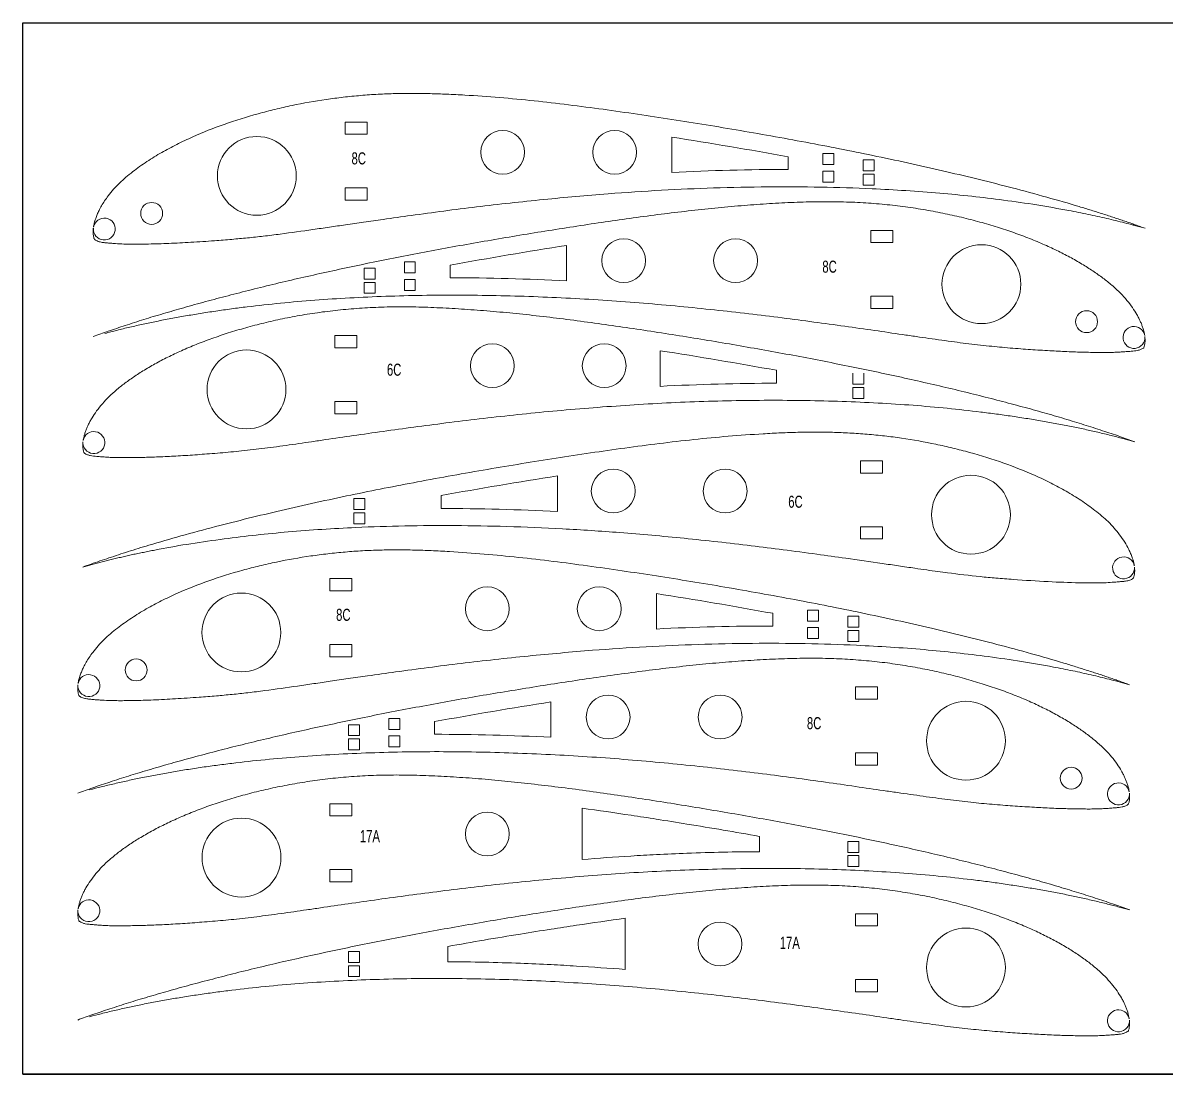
# Model space of a CAD drawing. Header units: inches. Extents: x -9.1 to 72, y -1.4 to 36.
# Drawn here: x 24 to 37.04, y 24 to 36 of the extents above; entities that cross this region are included whole.
import ezdxf

# ---------------------------------------------------------------- set-up
doc = ezdxf.new("R2010")
doc.units = ezdxf.units.IN
doc.header["$MEASUREMENT"] = 0
doc.styles.add('SLDTEXTSTYLE0', font='TXT', dxfattribs={"width": 0.7})

msp = doc.modelspace()

# ---------------------------------------------------------------- linework, layer by layer
at = {"color": 1, "linetype": 'Continuous', "lineweight": 15}
for p, q in [((27.929, 34.868), (27.679, 34.868)), ((27.679, 34.868), (27.679, 34.728)), ((27.929, 34.728), (27.929, 34.868)), ((27.679, 34.728), (27.929, 34.728)), ((31.404, 34.696), (31.404, 34.292)), ((32.732, 34.326), (32.732, 34.471)), ((33.254, 34.508), (33.129, 34.508)), ((33.129, 34.508), (33.129, 34.383)), ((33.254, 34.383), (33.254, 34.508)), ((33.129, 34.383), (33.254, 34.383)), ((33.254, 34.308), (33.129, 34.308)), ((33.129, 34.308), (33.129, 34.183)), ((33.254, 34.183), (33.254, 34.308)), ((33.588, 34.437), (33.713, 34.437)), ((33.588, 34.312), (33.588, 34.437)), ((33.713, 34.312), (33.588, 34.312)), ((33.713, 34.437), (33.713, 34.312)), ((33.129, 34.183), (33.254, 34.183)), ((33.588, 34.274), (33.713, 34.274)), ((33.588, 34.149), (33.588, 34.274)), ((33.713, 34.274), (33.713, 34.149)), ((27.929, 34.116), (27.679, 34.116)), ((27.679, 34.116), (27.679, 33.976)), ((27.929, 33.976), (27.929, 34.116)), ((33.713, 34.149), (33.588, 34.149)), ((27.679, 33.976), (27.929, 33.976)), ((36.669, 33.692), (36.804, 33.655)), ((33.677, 33.631), (33.927, 33.631)), ((33.677, 33.491), (33.677, 33.631)), ((33.927, 33.631), (33.927, 33.491)), ((30.202, 33.459), (30.202, 33.055)), ((33.927, 33.491), (33.677, 33.491)), ((28.353, 33.271), (28.478, 33.271)), ((28.353, 33.146), (28.353, 33.271)), ((28.478, 33.271), (28.478, 33.146)), ((28.018, 33.2), (27.893, 33.2)), ((27.893, 33.2), (27.893, 33.075)), ((28.018, 33.075), (28.018, 33.2)), ((28.478, 33.146), (28.353, 33.146)), ((28.875, 33.09), (28.875, 33.234)), ((27.893, 33.075), (28.018, 33.075)), ((28.018, 33.038), (27.893, 33.038)), ((27.893, 33.038), (27.893, 32.913)), ((28.018, 32.913), (28.018, 33.038)), ((28.353, 33.071), (28.478, 33.071)), ((28.353, 32.946), (28.353, 33.071)), ((28.478, 33.071), (28.478, 32.946)), ((27.893, 32.913), (28.018, 32.913)), ((28.478, 32.946), (28.353, 32.946)), ((33.677, 32.879), (33.927, 32.879)), ((33.677, 32.739), (33.677, 32.879)), ((33.927, 32.879), (33.927, 32.739)), ((33.927, 32.739), (33.677, 32.739)), ((27.56, 32.291), (27.56, 32.431)), ((27.56, 32.431), (27.81, 32.431)), ((27.81, 32.431), (27.81, 32.291)), ((27.81, 32.291), (27.56, 32.291)), ((31.27, 32.258), (31.27, 31.851)), ((32.598, 31.886), (32.598, 32.034)), ((33.47, 31.875), (33.47, 32)), ((33.595, 32), (33.595, 31.875)), ((33.595, 31.875), (33.47, 31.875)), ((33.47, 31.838), (33.595, 31.838)), ((33.47, 31.713), (33.47, 31.838)), ((33.595, 31.838), (33.595, 31.713)), ((33.595, 31.713), (33.47, 31.713)), ((27.56, 31.539), (27.56, 31.679)), ((27.56, 31.679), (27.81, 31.679)), ((27.81, 31.679), (27.81, 31.539)), ((27.81, 31.539), (27.56, 31.539)), ((36.686, 31.218), (36.551, 31.255)), ((33.809, 31.001), (33.559, 31.001)), ((33.559, 31.001), (33.559, 30.861)), ((33.809, 30.861), (33.809, 31.001)), ((30.099, 30.422), (30.099, 30.828)), ((33.559, 30.861), (33.809, 30.861)), ((27.9, 30.57), (27.775, 30.57)), ((27.775, 30.57), (27.775, 30.445)), ((27.9, 30.445), (27.9, 30.57)), ((28.771, 30.604), (28.771, 30.456)), ((27.775, 30.445), (27.9, 30.445)), ((27.9, 30.408), (27.775, 30.408)), ((27.775, 30.408), (27.775, 30.283)), ((27.9, 30.283), (27.9, 30.408)), ((27.775, 30.283), (27.9, 30.283)), ((33.809, 30.249), (33.559, 30.249)), ((33.559, 30.249), (33.559, 30.109)), ((33.809, 30.109), (33.809, 30.249)), ((33.559, 30.109), (33.809, 30.109)), ((24.683, 29.788), (24.818, 29.825))]:
    msp.add_line(p, q, dxfattribs=at)
at = {"color": 7, "linetype": 'Continuous', "lineweight": 15}
for p, q in [((27.753, 29.657), (27.503, 29.657)), ((27.503, 29.657), (27.503, 29.517)), ((27.753, 29.517), (27.753, 29.657)), ((27.503, 29.517), (27.753, 29.517)), ((31.228, 29.485), (31.228, 29.081)), ((32.556, 29.115), (32.556, 29.26)), ((33.077, 29.297), (32.952, 29.297)), ((32.952, 29.297), (32.952, 29.172)), ((33.077, 29.172), (33.077, 29.297)), ((33.412, 29.226), (33.537, 29.226)), ((33.412, 29.101), (33.412, 29.226)), ((33.537, 29.226), (33.537, 29.101)), ((32.952, 29.172), (33.077, 29.172)), ((33.077, 29.097), (32.952, 29.097)), ((32.952, 29.097), (32.952, 28.972)), ((33.077, 28.972), (33.077, 29.097)), ((33.537, 29.101), (33.412, 29.101)), ((32.952, 28.972), (33.077, 28.972)), ((33.412, 29.064), (33.537, 29.064)), ((33.412, 28.939), (33.412, 29.064)), ((33.537, 29.064), (33.537, 28.939)), ((27.753, 28.905), (27.503, 28.905)), ((27.503, 28.905), (27.503, 28.765)), ((27.753, 28.765), (27.753, 28.905)), ((33.537, 28.939), (33.412, 28.939)), ((27.503, 28.765), (27.753, 28.765)), ((36.493, 28.481), (36.628, 28.444)), ((33.501, 28.421), (33.751, 28.421)), ((33.501, 28.281), (33.501, 28.421)), ((33.751, 28.421), (33.751, 28.281)), ((30.026, 28.248), (30.026, 27.845)), ((33.751, 28.281), (33.501, 28.281)), ((28.177, 28.06), (28.302, 28.06)), ((28.177, 27.935), (28.177, 28.06)), ((28.302, 28.06), (28.302, 27.935)), ((27.842, 27.989), (27.717, 27.989)), ((27.717, 27.989), (27.717, 27.864)), ((27.842, 27.864), (27.842, 27.989)), ((28.302, 27.935), (28.177, 27.935)), ((28.698, 27.879), (28.698, 28.024)), ((27.717, 27.864), (27.842, 27.864)), ((27.842, 27.827), (27.717, 27.827)), ((27.717, 27.827), (27.717, 27.702)), ((27.842, 27.702), (27.842, 27.827)), ((28.177, 27.86), (28.302, 27.86)), ((28.177, 27.735), (28.177, 27.86)), ((28.302, 27.86), (28.302, 27.735)), ((27.717, 27.702), (27.842, 27.702)), ((28.302, 27.735), (28.177, 27.735)), ((33.501, 27.668), (33.751, 27.668)), ((33.501, 27.528), (33.501, 27.668)), ((33.751, 27.668), (33.751, 27.528)), ((33.751, 27.528), (33.501, 27.528)), ((27.503, 27.087), (27.753, 27.087)), ((27.503, 26.947), (27.503, 27.087)), ((27.753, 27.087), (27.753, 26.947)), ((30.381, 27.035), (30.381, 26.45)), ((27.753, 26.947), (27.503, 26.947)), ((32.404, 26.539), (32.404, 26.714)), ((33.412, 26.656), (33.537, 26.656)), ((33.412, 26.531), (33.412, 26.656)), ((33.537, 26.656), (33.537, 26.531)), ((33.537, 26.531), (33.412, 26.531)), ((33.412, 26.494), (33.537, 26.494)), ((33.412, 26.369), (33.412, 26.494)), ((33.537, 26.494), (33.537, 26.369)), ((33.537, 26.369), (33.412, 26.369)), ((27.503, 26.335), (27.753, 26.335)), ((27.503, 26.195), (27.503, 26.335)), ((27.753, 26.335), (27.753, 26.195)), ((27.753, 26.195), (27.503, 26.195)), ((33.501, 25.831), (33.501, 25.691)), ((33.751, 25.831), (33.501, 25.831)), ((33.751, 25.691), (33.751, 25.831)), ((36.629, 25.874), (36.494, 25.911)), ((30.873, 25.779), (30.873, 25.195)), ((33.501, 25.691), (33.751, 25.691)), ((28.85, 25.283), (28.85, 25.458)), ((27.842, 25.4), (27.717, 25.4)), ((27.717, 25.4), (27.717, 25.275)), ((27.842, 25.275), (27.842, 25.4)), ((27.717, 25.275), (27.842, 25.275)), ((27.842, 25.238), (27.717, 25.238)), ((27.717, 25.238), (27.717, 25.113)), ((27.842, 25.113), (27.842, 25.238)), ((27.717, 25.113), (27.842, 25.113)), ((33.501, 25.079), (33.501, 24.939)), ((33.751, 25.079), (33.501, 25.079)), ((33.751, 24.939), (33.751, 25.079)), ((33.501, 24.939), (33.751, 24.939))]:
    msp.add_line(p, q, dxfattribs=at)
msp.add_line((24, 24), (48, 24))
msp.add_lwpolyline([(24, 36), (48, 36), (48, 24), (24, 24)], close=True)
at = {"color": 1, "linetype": 'Continuous', "lineweight": 15}
for centre, radius in [((26.669, 34.253), 0.45), ((29.475, 34.523), 0.25), ((30.752, 34.523), 0.25), ((25.47, 33.825), 0.125), ((30.855, 33.286), 0.25), ((32.132, 33.286), 0.25), ((34.937, 33.017), 0.45), ((36.137, 32.589), 0.125), ((26.551, 31.816), 0.45), ((29.356, 32.086), 0.25), ((30.633, 32.086), 0.25), ((30.736, 30.656), 0.25), ((32.013, 30.656), 0.25), ((34.818, 30.386), 0.45)]:
    msp.add_circle(centre, radius, dxfattribs=at)
at = {"color": 7, "linetype": 'Continuous', "lineweight": 15}
for centre, radius in [((26.493, 29.042), 0.45), ((29.299, 29.312), 0.25), ((30.576, 29.312), 0.25), ((25.293, 28.614), 0.125), ((30.678, 28.076), 0.25), ((31.956, 28.076), 0.25), ((34.761, 27.806), 0.45), ((35.961, 27.378), 0.125), ((26.494, 26.472), 0.45), ((29.299, 26.742), 0.25), ((31.955, 25.486), 0.25), ((34.761, 25.217), 0.45)]:
    msp.add_circle(centre, radius, dxfattribs=at)
at = {"color": 1, "linetype": 'Continuous', "lineweight": 15}
for centre, start, end in [((24.929, 33.646), 176.0219, 169.264), ((36.678, 32.409), 10.736, 3.9781), ((24.81, 31.209), 176.0219, 169.264), ((36.559, 29.779), 10.736, 3.9781)]:
    msp.add_arc(centre, 0.125, start, end, dxfattribs=at)
at = {"color": 7, "linetype": 'Continuous', "lineweight": 15}
for centre, start, end in [((24.753, 28.435), 176.0219, 169.264), ((36.501, 27.199), 10.736, 3.9781), ((24.753, 25.865), 176.0219, 169.264), ((36.501, 24.609), 10.736, 3.9781)]:
    msp.add_arc(centre, 0.125, start, end, dxfattribs=at)
at = {"color": 1, "linetype": 'Continuous', "lineweight": 15}
for points, knots in [([(36.804, 33.655), (36.786, 33.661), (36.749, 33.675), (36.692, 33.695), (36.634, 33.716), (36.575, 33.736), (36.514, 33.757), (36.452, 33.777), (36.388, 33.798), (36.324, 33.819), (36.258, 33.84), (36.19, 33.861), (36.121, 33.882), (35.953, 33.933), (35.676, 34.013), (35.173, 34.149), (34.527, 34.307), (33.759, 34.476), (32.973, 34.632), (32.323, 34.748), (31.796, 34.836), (31.274, 34.919), (30.62, 35.016), (29.964, 35.098), (29.438, 35.149), (29.106, 35.173), (28.842, 35.186), (28.643, 35.193), (28.447, 35.196), (28.249, 35.194), (28.052, 35.186), (27.854, 35.172), (27.657, 35.152), (27.395, 35.118), (27.135, 35.072), (26.877, 35.014), (26.617, 34.946), (26.302, 34.848), (25.993, 34.726), (25.757, 34.615), (25.611, 34.537), (25.499, 34.471), (25.415, 34.417), (25.333, 34.361), (25.253, 34.301), (25.176, 34.239), (25.103, 34.172), (25.035, 34.102), (24.978, 34.032), (24.933, 33.969), (24.898, 33.913), (24.87, 33.861), (24.848, 33.811), (24.833, 33.772), (24.822, 33.74), (24.815, 33.715), (24.81, 33.692), (24.807, 33.676), (24.806, 33.669)], [0, 0, 0, 0, 0.004648, 0.009398, 0.014249, 0.019202, 0.024256, 0.029413, 0.034672, 0.040033, 0.045496, 0.051062, 0.05673, 0.062501, 0.092704, 0.125002, 0.185612, 0.250001, 0.311084, 0.375001, 0.406221, 0.437502, 0.500003, 0.562502, 0.593752, 0.625002, 0.641308, 0.656253, 0.672228, 0.687504, 0.703118, 0.718755, 0.734568, 0.750006, 0.781253, 0.796977, 0.812504, 0.844654, 0.874994, 0.891005, 0.906243, 0.914139, 0.921869, 0.929877, 0.937496, 0.94558, 0.953122, 0.961049, 0.968748, 0.974216, 0.979418, 0.984375, 0.988313, 0.992187, 0.994331, 0.996346, 0.998234, 1, 1, 1, 1]), ([(24.804, 33.655), (24.804, 33.651), (24.803, 33.643), (24.802, 33.631), (24.802, 33.619), (24.802, 33.603), (24.804, 33.584), (24.806, 33.564), (24.81, 33.549), (24.813, 33.537), (24.817, 33.529), (24.823, 33.523), (24.832, 33.517), (24.848, 33.509), (24.87, 33.502), (24.893, 33.496), (24.915, 33.493), (24.939, 33.49), (24.972, 33.487), (25.012, 33.484), (25.075, 33.479), (25.152, 33.475), (25.244, 33.474), (25.338, 33.474), (25.477, 33.476), (25.672, 33.482), (25.923, 33.495), (26.163, 33.511), (26.378, 33.528), (26.564, 33.545), (26.748, 33.565), (26.997, 33.596), (27.248, 33.632), (27.497, 33.668), (27.689, 33.696), (27.894, 33.726), (28.142, 33.761), (28.572, 33.822), (29.182, 33.902), (29.931, 33.985), (30.635, 34.048), (31.281, 34.091), (31.889, 34.118), (32.495, 34.13), (33.098, 34.128), (33.752, 34.107), (34.448, 34.062), (35.075, 33.995), (35.566, 33.924), (35.85, 33.874), (36.045, 33.837), (36.154, 33.814), (36.261, 33.792), (36.366, 33.768), (36.469, 33.743), (36.57, 33.718), (36.636, 33.701), (36.669, 33.692)], [0, 0, 0, 0, 0.000978, 0.001955, 0.002932, 0.003911, 0.00591, 0.007818, 0.008885, 0.009771, 0.010746, 0.01119, 0.011726, 0.013473, 0.015631, 0.017456, 0.019539, 0.021161, 0.023445, 0.0277, 0.031258, 0.03907, 0.046883, 0.054046, 0.062508, 0.081582, 0.102413, 0.125007, 0.141398, 0.156257, 0.171317, 0.187508, 0.218758, 0.234383, 0.250008, 0.267196, 0.285722, 0.312508, 0.375008, 0.438963, 0.500007, 0.55074, 0.600007, 0.651446, 0.701434, 0.750006, 0.814147, 0.875, 0.906847, 0.937499, 0.946864, 0.956081, 0.965153, 0.974079, 0.982862, 0.991502, 1, 1, 1, 1]), ([(24.802, 32.418), (24.859, 32.439), (24.949, 32.471), (25.071, 32.513), (25.171, 32.546), (25.274, 32.58), (25.381, 32.614), (25.491, 32.648), (25.642, 32.693), (25.841, 32.751), (26.087, 32.819), (26.344, 32.887), (26.611, 32.955), (26.888, 33.023), (27.173, 33.09), (27.466, 33.155), (27.767, 33.22), (28.073, 33.284), (28.385, 33.346), (28.702, 33.406), (29.023, 33.465), (29.346, 33.521), (29.671, 33.576), (29.997, 33.629), (30.321, 33.68), (30.644, 33.728), (30.964, 33.774), (31.279, 33.816), (31.589, 33.853), (31.893, 33.886), (32.191, 33.914), (32.481, 33.935), (32.762, 33.95), (33.035, 33.959), (33.299, 33.959), (33.553, 33.95), (33.8, 33.932), (34.039, 33.905), (34.271, 33.871), (34.494, 33.829), (34.71, 33.782), (34.918, 33.728), (35.117, 33.67), (35.306, 33.607), (35.486, 33.54), (35.655, 33.469), (35.814, 33.395), (35.962, 33.319), (36.098, 33.24), (36.223, 33.16), (36.336, 33.079), (36.436, 32.998), (36.524, 32.916), (36.598, 32.835), (36.66, 32.753), (36.704, 32.684), (36.732, 32.632), (36.75, 32.593), (36.766, 32.556), (36.779, 32.519), (36.79, 32.484), (36.796, 32.456), (36.799, 32.439), (36.8, 32.433)], [0, 0, 0, 0, 0.0073664, 0.0114692, 0.0155749, 0.0200654, 0.0245552, 0.0290473, 0.0339011, 0.0436091, 0.0539869, 0.0646724, 0.0756619, 0.0871974, 0.0989727, 0.1109842, 0.1234012, 0.1359852, 0.1487339, 0.1617415, 0.1748368, 0.1880154, 0.2012793, 0.2145364, 0.2277787, 0.2408839, 0.2538637, 0.2667109, 0.2792117, 0.2915017, 0.3035749, 0.3151822, 0.326527, 0.3375856, 0.3480601, 0.3582895, 0.3682814, 0.3778678, 0.3872594, 0.3964634, 0.4052877, 0.4139011, 0.4223024, 0.4302421, 0.4379405, 0.4453993, 0.4523535, 0.4590423, 0.4654621, 0.4713351, 0.4769179, 0.482188, 0.4868646, 0.4912844, 0.4954736, 0.4992141, 0.5010747, 0.5027053, 0.5043385, 0.505979, 0.5073754, 0.508739, 0.5094793, 0.5094793, 0.5094793, 0.5094793]), ([(36.802, 32.418), (36.804, 32.4), (36.805, 32.373), (36.802, 32.338), (36.798, 32.317), (36.794, 32.302), (36.789, 32.291), (36.78, 32.284), (36.767, 32.277), (36.747, 32.268), (36.718, 32.26), (36.682, 32.255), (36.639, 32.251), (36.589, 32.247), (36.533, 32.243), (36.473, 32.24), (36.407, 32.238), (36.337, 32.237), (36.261, 32.237), (36.181, 32.239), (36.096, 32.241), (36.007, 32.243), (35.913, 32.247), (35.815, 32.252), (35.713, 32.257), (35.607, 32.264), (35.497, 32.271), (35.383, 32.279), (35.266, 32.288), (35.145, 32.299), (35.021, 32.311), (34.892, 32.325), (34.761, 32.341), (34.624, 32.358), (34.484, 32.378), (34.338, 32.398), (34.189, 32.42), (33.982, 32.45), (33.71, 32.49), (33.374, 32.538), (33.022, 32.586), (32.657, 32.634), (32.279, 32.681), (31.889, 32.724), (31.489, 32.765), (31.082, 32.801), (30.667, 32.832), (30.248, 32.857), (29.825, 32.876), (29.401, 32.888), (28.978, 32.893), (28.558, 32.891), (28.142, 32.88), (27.733, 32.862), (27.333, 32.836), (26.943, 32.802), (26.626, 32.767), (26.38, 32.736), (26.2, 32.71), (26.026, 32.683), (25.855, 32.655), (25.689, 32.625), (25.528, 32.594), (25.372, 32.561), (25.221, 32.527), (25.076, 32.492), (24.982, 32.467), (24.937, 32.455)], [0.510071, 0.510071, 0.510071, 0.510071, 0.5122404, 0.5133722, 0.5141865, 0.5148229, 0.5152246, 0.5156306, 0.5162374, 0.516947, 0.5183458, 0.5197784, 0.5213344, 0.5235834, 0.5258295, 0.5280571, 0.5308753, 0.5337014, 0.5365442, 0.5399573, 0.5433696, 0.5467821, 0.5507223, 0.5546627, 0.5586058, 0.5630388, 0.56747, 0.5719029, 0.5767798, 0.5816502, 0.5865171, 0.5918521, 0.5971869, 0.6025272, 0.6084097, 0.6142962, 0.6201916, 0.6266185, 0.6394743, 0.6533033, 0.6675693, 0.6822662, 0.6977139, 0.7134728, 0.7295374, 0.7460808, 0.7627889, 0.779657, 0.7966958, 0.8137406, 0.8307872, 0.847669, 0.8643884, 0.8809391, 0.8969871, 0.912703, 0.9280836, 0.9353581, 0.9426311, 0.9499068, 0.9566837, 0.9634594, 0.9702384, 0.9764477, 0.9826559, 0.9888672, 0.9944335, 0.9944335, 0.9944335, 0.9944335]), ([(24.687, 31.232), (24.688, 31.238), (24.691, 31.256), (24.698, 31.284), (24.709, 31.319), (24.722, 31.355), (24.737, 31.393), (24.756, 31.431), (24.784, 31.484), (24.828, 31.553), (24.89, 31.634), (24.964, 31.716), (25.051, 31.798), (25.152, 31.879), (25.265, 31.96), (25.389, 32.04), (25.526, 32.119), (25.674, 32.195), (25.833, 32.269), (26.002, 32.34), (26.182, 32.407), (26.371, 32.47), (26.57, 32.528), (26.777, 32.582), (26.993, 32.629), (27.217, 32.671), (27.448, 32.705), (27.688, 32.731), (27.934, 32.75), (28.189, 32.759), (28.453, 32.759), (28.725, 32.75), (29.007, 32.734), (29.297, 32.713), (29.594, 32.686), (29.898, 32.653), (30.209, 32.615), (30.524, 32.573), (30.844, 32.528), (31.166, 32.48), (31.491, 32.429), (31.817, 32.376), (32.142, 32.321), (32.465, 32.264), (32.786, 32.206), (33.102, 32.145), (33.414, 32.083), (33.721, 32.02), (34.021, 31.955), (34.315, 31.889), (34.6, 31.823), (34.877, 31.755), (35.144, 31.687), (35.401, 31.619), (35.647, 31.551), (35.846, 31.493), (35.997, 31.447), (36.107, 31.413), (36.213, 31.38), (36.317, 31.346), (36.417, 31.313), (36.539, 31.271), (36.628, 31.239), (36.686, 31.218)], [0, 0, 0, 0, 0.0007404, 0.0021039, 0.0035004, 0.0051408, 0.006774, 0.0084046, 0.0102652, 0.0140057, 0.018195, 0.0226148, 0.0272914, 0.0325614, 0.0381443, 0.0440172, 0.050437, 0.0571258, 0.06408, 0.0715389, 0.0792372, 0.087177, 0.0955782, 0.1041916, 0.1130159, 0.1222199, 0.1316116, 0.1411979, 0.1511899, 0.1614192, 0.1718938, 0.1829524, 0.1942972, 0.2059045, 0.2179777, 0.2302677, 0.2427684, 0.2556156, 0.2685954, 0.2817006, 0.2949429, 0.3082, 0.3214639, 0.3346425, 0.3477378, 0.3607454, 0.3734941, 0.3860782, 0.3984952, 0.4105066, 0.4222819, 0.4338175, 0.444807, 0.4554924, 0.4658702, 0.4755783, 0.4804321, 0.4849241, 0.489414, 0.4939044, 0.4980101, 0.502113, 0.5094793, 0.5094793, 0.5094793, 0.5094793]), ([(36.551, 31.255), (36.506, 31.267), (36.412, 31.292), (36.266, 31.327), (36.116, 31.361), (35.96, 31.393), (35.799, 31.425), (35.633, 31.455), (35.462, 31.483), (35.287, 31.51), (35.108, 31.535), (34.862, 31.567), (34.545, 31.602), (34.155, 31.636), (33.755, 31.662), (33.346, 31.68), (32.93, 31.69), (32.51, 31.693), (32.087, 31.688), (31.663, 31.676), (31.24, 31.657), (30.821, 31.631), (30.406, 31.6), (29.998, 31.564), (29.599, 31.524), (29.209, 31.48), (28.831, 31.434), (28.466, 31.386), (28.114, 31.338), (27.777, 31.289), (27.506, 31.25), (27.299, 31.22), (27.149, 31.198), (27.004, 31.177), (26.863, 31.158), (26.727, 31.14), (26.595, 31.125), (26.467, 31.111), (26.343, 31.099), (26.222, 31.088), (26.104, 31.079), (25.991, 31.071), (25.881, 31.063), (25.775, 31.057), (25.672, 31.051), (25.574, 31.047), (25.481, 31.043), (25.391, 31.04), (25.307, 31.038), (25.226, 31.037), (25.151, 31.037), (25.081, 31.037), (25.015, 31.039), (24.955, 31.043), (24.899, 31.047), (24.849, 31.051), (24.806, 31.055), (24.77, 31.06), (24.741, 31.068), (24.72, 31.076), (24.708, 31.083), (24.699, 31.091), (24.694, 31.102), (24.69, 31.117), (24.686, 31.138), (24.683, 31.172), (24.684, 31.2), (24.685, 31.218)], [0.510071, 0.510071, 0.510071, 0.510071, 0.5156373, 0.5218485, 0.5280568, 0.5342661, 0.541045, 0.5478208, 0.5545977, 0.5618734, 0.5691464, 0.5764208, 0.5918014, 0.6075173, 0.6235654, 0.640116, 0.6568355, 0.6737172, 0.6907639, 0.7078087, 0.7248475, 0.7417155, 0.7584236, 0.774967, 0.7910316, 0.8067905, 0.8222382, 0.8369352, 0.8512011, 0.8650301, 0.8778859, 0.8843128, 0.8902083, 0.8960947, 0.9019772, 0.9073176, 0.9126524, 0.9179873, 0.9228543, 0.9277246, 0.9326016, 0.9370345, 0.9414657, 0.9458987, 0.9498417, 0.9537822, 0.9577224, 0.9611349, 0.9645471, 0.9679602, 0.9708031, 0.9736291, 0.9764474, 0.978675, 0.980921, 0.9831701, 0.984726, 0.9861587, 0.9875574, 0.988267, 0.9888738, 0.9892799, 0.9896815, 0.9903179, 0.9911323, 0.992264, 0.9944335, 0.9944335, 0.9944335, 0.9944335]), ([(36.682, 29.803), (36.681, 29.806), (36.68, 29.814), (36.678, 29.825), (36.675, 29.836), (36.672, 29.848), (36.669, 29.86), (36.666, 29.873), (36.661, 29.885), (36.653, 29.91), (36.64, 29.945), (36.613, 30.004), (36.573, 30.076), (36.516, 30.157), (36.453, 30.235), (36.385, 30.306), (36.311, 30.373), (36.235, 30.435), (36.154, 30.494), (36.073, 30.55), (35.989, 30.604), (35.876, 30.67), (35.73, 30.749), (35.495, 30.86), (35.186, 30.982), (34.87, 31.08), (34.611, 31.147), (34.353, 31.205), (34.093, 31.252), (33.831, 31.286), (33.634, 31.305), (33.435, 31.319), (33.239, 31.327), (33.041, 31.33), (32.845, 31.327), (32.646, 31.32), (32.382, 31.306), (32.049, 31.283), (31.523, 31.232), (30.868, 31.149), (30.214, 31.053), (29.692, 30.969), (29.165, 30.881), (28.515, 30.765), (27.729, 30.61), (26.961, 30.441), (26.315, 30.282), (25.812, 30.147), (25.518, 30.062), (25.318, 30.001), (25.202, 29.965), (25.091, 29.929), (24.984, 29.893), (24.88, 29.858), (24.78, 29.823), (24.715, 29.8), (24.683, 29.788)], [0, 0, 0, 0, 0.000868, 0.001766, 0.002694, 0.003654, 0.004645, 0.005669, 0.006725, 0.007814, 0.011686, 0.015626, 0.023148, 0.03125, 0.038946, 0.046875, 0.054416, 0.062502, 0.070119, 0.078128, 0.085857, 0.093754, 0.108991, 0.125004, 0.155342, 0.187494, 0.20302, 0.218745, 0.249992, 0.265429, 0.281243, 0.296878, 0.312494, 0.327769, 0.343745, 0.358689, 0.374996, 0.406247, 0.437497, 0.499996, 0.562496, 0.593777, 0.624998, 0.688914, 0.749999, 0.814386, 0.874998, 0.907294, 0.937499, 0.947329, 0.956857, 0.966085, 0.975012, 0.98364, 0.991969, 1, 1, 1, 1]), ([(24.818, 29.825), (24.838, 29.83), (24.876, 29.841), (24.934, 29.856), (24.993, 29.87), (25.053, 29.885), (25.113, 29.899), (25.174, 29.913), (25.236, 29.927), (25.298, 29.94), (25.361, 29.953), (25.424, 29.966), (25.489, 29.979), (25.653, 30.011), (25.922, 30.057), (26.413, 30.128), (27.04, 30.196), (27.727, 30.24), (28.362, 30.26), (28.936, 30.264), (29.537, 30.253), (30.163, 30.227), (30.838, 30.182), (31.556, 30.118), (32.177, 30.049), (32.681, 29.986), (33.041, 29.938), (33.418, 29.885), (33.729, 29.84), (33.991, 29.802), (34.161, 29.777), (34.31, 29.755), (34.435, 29.738), (34.638, 29.711), (34.859, 29.684), (35.109, 29.661), (35.368, 29.641), (35.684, 29.621), (35.969, 29.61), (36.15, 29.607), (36.244, 29.607), (36.336, 29.608), (36.413, 29.613), (36.475, 29.617), (36.516, 29.621), (36.548, 29.624), (36.572, 29.626), (36.594, 29.63), (36.618, 29.635), (36.64, 29.642), (36.656, 29.65), (36.665, 29.657), (36.671, 29.662), (36.675, 29.671), (36.678, 29.682), (36.681, 29.697), (36.684, 29.717), (36.686, 29.741), (36.686, 29.764), (36.684, 29.78), (36.684, 29.788)], [0, 0, 0, 0, 0.00494, 0.009928, 0.014964, 0.020049, 0.025183, 0.030365, 0.035597, 0.040878, 0.046209, 0.05159, 0.05702, 0.062501, 0.093152, 0.125, 0.185852, 0.249994, 0.296299, 0.343908, 0.392851, 0.445619, 0.499994, 0.561036, 0.624993, 0.655266, 0.687493, 0.715293, 0.749994, 0.765619, 0.781244, 0.792731, 0.803148, 0.812495, 0.843744, 0.858601, 0.874994, 0.908222, 0.937493, 0.945952, 0.953118, 0.96093, 0.968743, 0.972299, 0.976555, 0.978838, 0.980462, 0.982543, 0.984369, 0.986526, 0.988275, 0.988809, 0.989255, 0.990229, 0.991113, 0.992183, 0.994088, 0.99609, 0.998045, 1, 1, 1, 1])]:
    msp.add_open_spline(points, degree=3, knots=knots, dxfattribs=at)
for points in [[(32.732, 34.471), (32.29, 34.552), (31.847, 34.626), (31.404, 34.696)], [(31.404, 34.292), (31.846, 34.315), (32.289, 34.327), (32.732, 34.326)], [(28.875, 33.234), (29.316, 33.315), (29.759, 33.39), (30.202, 33.459)], [(30.202, 33.055), (29.76, 33.078), (29.317, 33.09), (28.875, 33.09)], [(32.598, 32.034), (32.156, 32.114), (31.713, 32.189), (31.27, 32.258)], [(31.27, 31.851), (31.712, 31.874), (32.155, 31.886), (32.598, 31.886)], [(28.771, 30.604), (29.213, 30.685), (29.656, 30.759), (30.099, 30.828)], [(30.099, 30.422), (29.657, 30.444), (29.214, 30.456), (28.771, 30.456)]]:
    msp.add_open_spline(points, degree=3, dxfattribs=at)
at = {"color": 7, "linetype": 'Continuous', "lineweight": 15}
for points, knots in [([(36.628, 28.444), (36.61, 28.451), (36.573, 28.464), (36.516, 28.484), (36.458, 28.505), (36.398, 28.525), (36.338, 28.546), (36.276, 28.567), (36.212, 28.587), (36.148, 28.608), (36.081, 28.629), (36.014, 28.65), (35.945, 28.671), (35.777, 28.723), (35.5, 28.803), (34.997, 28.938), (34.351, 29.097), (33.582, 29.265), (32.797, 29.421), (32.147, 29.537), (31.62, 29.625), (31.098, 29.708), (30.444, 29.805), (29.788, 29.887), (29.262, 29.938), (28.93, 29.962), (28.666, 29.976), (28.466, 29.983), (28.271, 29.985), (28.073, 29.983), (27.876, 29.975), (27.678, 29.961), (27.481, 29.941), (27.218, 29.907), (26.959, 29.861), (26.701, 29.803), (26.441, 29.736), (26.126, 29.638), (25.817, 29.516), (25.581, 29.404), (25.435, 29.326), (25.323, 29.26), (25.239, 29.206), (25.157, 29.15), (25.077, 29.091), (25, 29.029), (24.927, 28.962), (24.859, 28.891), (24.802, 28.822), (24.757, 28.758), (24.722, 28.702), (24.694, 28.65), (24.672, 28.601), (24.657, 28.561), (24.646, 28.529), (24.639, 28.504), (24.634, 28.481), (24.631, 28.466), (24.63, 28.458)], [0, 0, 0, 0, 0.004648, 0.009398, 0.014249, 0.019202, 0.024256, 0.029413, 0.034672, 0.040033, 0.045496, 0.051062, 0.05673, 0.062501, 0.092704, 0.125002, 0.185612, 0.250001, 0.311084, 0.375001, 0.406221, 0.437502, 0.500003, 0.562502, 0.593752, 0.625002, 0.641308, 0.656253, 0.672228, 0.687504, 0.703118, 0.718755, 0.734568, 0.750006, 0.781253, 0.796977, 0.812504, 0.844654, 0.874994, 0.891005, 0.906243, 0.914139, 0.921869, 0.929877, 0.937496, 0.94558, 0.953122, 0.961049, 0.968748, 0.974216, 0.979418, 0.984375, 0.988313, 0.992187, 0.994331, 0.996346, 0.998234, 1, 1, 1, 1]), ([(24.628, 28.444), (24.628, 28.44), (24.627, 28.432), (24.626, 28.42), (24.626, 28.408), (24.626, 28.393), (24.628, 28.373), (24.63, 28.353), (24.633, 28.338), (24.637, 28.327), (24.641, 28.318), (24.647, 28.313), (24.656, 28.306), (24.672, 28.298), (24.694, 28.291), (24.717, 28.286), (24.739, 28.282), (24.763, 28.28), (24.796, 28.277), (24.836, 28.273), (24.899, 28.269), (24.976, 28.264), (25.068, 28.263), (25.162, 28.263), (25.301, 28.265), (25.496, 28.271), (25.747, 28.284), (25.986, 28.3), (26.202, 28.317), (26.388, 28.334), (26.572, 28.354), (26.821, 28.385), (27.072, 28.421), (27.321, 28.457), (27.513, 28.486), (27.718, 28.515), (27.966, 28.551), (28.395, 28.611), (29.006, 28.691), (29.755, 28.774), (30.459, 28.837), (31.105, 28.88), (31.713, 28.907), (32.319, 28.92), (32.922, 28.917), (33.575, 28.896), (34.272, 28.852), (34.899, 28.784), (35.39, 28.713), (35.674, 28.664), (35.869, 28.626), (35.978, 28.604), (36.084, 28.581), (36.189, 28.557), (36.293, 28.533), (36.394, 28.507), (36.46, 28.49), (36.493, 28.481)], [0, 0, 0, 0, 0.000978, 0.001955, 0.002932, 0.003911, 0.00591, 0.007818, 0.008885, 0.009771, 0.010746, 0.01119, 0.011726, 0.013473, 0.015631, 0.017456, 0.019539, 0.021161, 0.023445, 0.0277, 0.031258, 0.03907, 0.046883, 0.054046, 0.062508, 0.081582, 0.102413, 0.125007, 0.141398, 0.156257, 0.171317, 0.187508, 0.218758, 0.234383, 0.250008, 0.267196, 0.285722, 0.312508, 0.375008, 0.438963, 0.500007, 0.55074, 0.600007, 0.651446, 0.701434, 0.750006, 0.814147, 0.875, 0.906847, 0.937499, 0.946864, 0.956081, 0.965153, 0.974079, 0.982862, 0.991502, 1, 1, 1, 1]), ([(24.626, 27.207), (24.683, 27.228), (24.773, 27.26), (24.895, 27.302), (24.995, 27.336), (25.098, 27.369), (25.205, 27.403), (25.315, 27.437), (25.466, 27.482), (25.665, 27.54), (25.911, 27.608), (26.168, 27.677), (26.435, 27.745), (26.712, 27.812), (26.997, 27.879), (27.29, 27.945), (27.59, 28.009), (27.897, 28.073), (28.209, 28.135), (28.526, 28.195), (28.847, 28.254), (29.17, 28.311), (29.495, 28.365), (29.82, 28.418), (30.145, 28.469), (30.468, 28.518), (30.788, 28.563), (31.103, 28.605), (31.413, 28.643), (31.717, 28.676), (32.015, 28.703), (32.305, 28.724), (32.586, 28.739), (32.859, 28.748), (33.123, 28.748), (33.377, 28.739), (33.624, 28.721), (33.863, 28.695), (34.095, 28.66), (34.318, 28.619), (34.534, 28.571), (34.742, 28.518), (34.941, 28.459), (35.13, 28.396), (35.31, 28.329), (35.479, 28.259), (35.638, 28.185), (35.786, 28.108), (35.922, 28.029), (36.047, 27.949), (36.16, 27.868), (36.26, 27.787), (36.348, 27.706), (36.422, 27.624), (36.484, 27.542), (36.528, 27.474), (36.556, 27.421), (36.574, 27.382), (36.59, 27.345), (36.603, 27.308), (36.614, 27.273), (36.62, 27.245), (36.623, 27.228), (36.624, 27.222)], [0, 0, 0, 0, 0.0073664, 0.0114692, 0.0155749, 0.0200654, 0.0245552, 0.0290473, 0.0339011, 0.0436091, 0.0539869, 0.0646724, 0.0756619, 0.0871974, 0.0989727, 0.1109842, 0.1234012, 0.1359852, 0.1487339, 0.1617415, 0.1748368, 0.1880154, 0.2012793, 0.2145364, 0.2277787, 0.2408839, 0.2538637, 0.2667109, 0.2792117, 0.2915017, 0.3035749, 0.3151822, 0.326527, 0.3375856, 0.3480601, 0.3582895, 0.3682814, 0.3778678, 0.3872594, 0.3964634, 0.4052877, 0.4139011, 0.4223024, 0.4302421, 0.4379405, 0.4453993, 0.4523535, 0.4590423, 0.4654621, 0.4713351, 0.4769179, 0.482188, 0.4868646, 0.4912844, 0.4954736, 0.4992141, 0.5010747, 0.5027053, 0.5043385, 0.505979, 0.5073754, 0.508739, 0.5094793, 0.5094793, 0.5094793, 0.5094793]), ([(36.626, 27.207), (36.628, 27.189), (36.629, 27.162), (36.626, 27.128), (36.622, 27.107), (36.618, 27.092), (36.613, 27.081), (36.604, 27.073), (36.591, 27.066), (36.57, 27.057), (36.542, 27.05), (36.506, 27.044), (36.463, 27.04), (36.412, 27.036), (36.357, 27.032), (36.296, 27.029), (36.231, 27.027), (36.161, 27.026), (36.085, 27.027), (36.005, 27.028), (35.92, 27.03), (35.831, 27.032), (35.737, 27.036), (35.639, 27.041), (35.537, 27.046), (35.431, 27.053), (35.321, 27.06), (35.207, 27.068), (35.09, 27.078), (34.969, 27.088), (34.845, 27.1), (34.716, 27.114), (34.584, 27.13), (34.448, 27.148), (34.308, 27.167), (34.162, 27.188), (34.013, 27.209), (33.806, 27.239), (33.534, 27.279), (33.198, 27.327), (32.846, 27.376), (32.481, 27.424), (32.102, 27.47), (31.713, 27.514), (31.313, 27.554), (30.905, 27.59), (30.491, 27.621), (30.071, 27.646), (29.649, 27.665), (29.225, 27.677), (28.802, 27.682), (28.382, 27.68), (27.965, 27.669), (27.557, 27.651), (27.156, 27.625), (26.767, 27.591), (26.45, 27.556), (26.204, 27.525), (26.024, 27.5), (25.849, 27.473), (25.679, 27.444), (25.513, 27.414), (25.352, 27.383), (25.196, 27.35), (25.045, 27.316), (24.9, 27.281), (24.805, 27.257), (24.761, 27.245)], [0.510071, 0.510071, 0.510071, 0.510071, 0.5122404, 0.5133722, 0.5141865, 0.5148229, 0.5152246, 0.5156306, 0.5162374, 0.516947, 0.5183458, 0.5197784, 0.5213344, 0.5235834, 0.5258295, 0.5280571, 0.5308753, 0.5337014, 0.5365442, 0.5399573, 0.5433696, 0.5467821, 0.5507223, 0.5546627, 0.5586058, 0.5630388, 0.56747, 0.5719029, 0.5767798, 0.5816502, 0.5865171, 0.5918521, 0.5971869, 0.6025272, 0.6084097, 0.6142962, 0.6201916, 0.6266185, 0.6394743, 0.6533033, 0.6675693, 0.6822662, 0.6977139, 0.7134728, 0.7295374, 0.7460808, 0.7627889, 0.779657, 0.7966958, 0.8137406, 0.8307872, 0.847669, 0.8643884, 0.8809391, 0.8969871, 0.912703, 0.9280836, 0.9353581, 0.9426311, 0.9499068, 0.9566837, 0.9634594, 0.9702384, 0.9764477, 0.9826559, 0.9888672, 0.9944335, 0.9944335, 0.9944335, 0.9944335]), ([(24.63, 25.888), (24.631, 25.895), (24.634, 25.912), (24.641, 25.94), (24.651, 25.975), (24.664, 26.011), (24.68, 26.049), (24.698, 26.087), (24.727, 26.14), (24.771, 26.209), (24.833, 26.291), (24.907, 26.372), (24.994, 26.454), (25.094, 26.535), (25.207, 26.616), (25.332, 26.696), (25.469, 26.775), (25.617, 26.851), (25.775, 26.925), (25.945, 26.996), (26.124, 27.063), (26.314, 27.126), (26.512, 27.184), (26.72, 27.238), (26.936, 27.285), (27.16, 27.327), (27.391, 27.361), (27.63, 27.387), (27.877, 27.406), (28.132, 27.415), (28.395, 27.415), (28.668, 27.406), (28.95, 27.391), (29.24, 27.37), (29.537, 27.342), (29.841, 27.309), (30.151, 27.272), (30.467, 27.23), (30.786, 27.184), (31.109, 27.136), (31.434, 27.085), (31.76, 27.032), (32.084, 26.977), (32.408, 26.92), (32.728, 26.862), (33.045, 26.801), (33.357, 26.74), (33.664, 26.676), (33.964, 26.611), (34.257, 26.546), (34.543, 26.479), (34.819, 26.411), (35.086, 26.343), (35.344, 26.275), (35.59, 26.207), (35.788, 26.149), (35.94, 26.103), (36.049, 26.07), (36.156, 26.036), (36.259, 26.002), (36.359, 25.969), (36.482, 25.927), (36.571, 25.895), (36.629, 25.874)], [0, 0, 0, 0, 0.0007404, 0.0021039, 0.0035004, 0.0051408, 0.006774, 0.0084046, 0.0102652, 0.0140057, 0.018195, 0.0226148, 0.0272914, 0.0325614, 0.0381443, 0.0440172, 0.050437, 0.0571258, 0.06408, 0.0715389, 0.0792372, 0.087177, 0.0955782, 0.1041916, 0.1130159, 0.1222199, 0.1316116, 0.1411979, 0.1511899, 0.1614192, 0.1718938, 0.1829524, 0.1942972, 0.2059045, 0.2179777, 0.2302677, 0.2427684, 0.2556156, 0.2685954, 0.2817006, 0.2949429, 0.3082, 0.3214639, 0.3346425, 0.3477378, 0.3607454, 0.3734941, 0.3860782, 0.3984952, 0.4105066, 0.4222819, 0.4338175, 0.444807, 0.4554924, 0.4658702, 0.4755783, 0.4804321, 0.4849241, 0.489414, 0.4939044, 0.4980101, 0.502113, 0.5094793, 0.5094793, 0.5094793, 0.5094793]), ([(32.404, 26.714), (32.129, 26.763), (31.737, 26.83), (31.248, 26.908), (30.85, 26.969), (30.567, 27.01), (30.381, 27.035)], [0, 0, 0, 0, 0.409435, 0.582263, 0.725075, 1, 1, 1, 1]), ([(30.381, 26.45), (30.567, 26.465), (30.849, 26.485), (31.248, 26.508), (31.736, 26.529), (32.128, 26.538), (32.404, 26.539)], [0, 0, 0, 0, 0.275941, 0.41894, 0.591724, 1, 1, 1, 1]), ([(36.494, 25.911), (36.449, 25.923), (36.354, 25.948), (36.209, 25.983), (36.058, 26.017), (35.902, 26.05), (35.741, 26.081), (35.575, 26.111), (35.405, 26.139), (35.23, 26.166), (35.051, 26.192), (34.804, 26.223), (34.488, 26.258), (34.098, 26.292), (33.698, 26.318), (33.289, 26.336), (32.873, 26.347), (32.453, 26.349), (32.03, 26.344), (31.605, 26.332), (31.183, 26.313), (30.764, 26.288), (30.349, 26.256), (29.941, 26.22), (29.542, 26.18), (29.152, 26.136), (28.774, 26.09), (28.408, 26.042), (28.057, 25.994), (27.72, 25.946), (27.448, 25.906), (27.242, 25.876), (27.092, 25.854), (26.947, 25.833), (26.806, 25.814), (26.67, 25.797), (26.538, 25.781), (26.41, 25.767), (26.285, 25.755), (26.164, 25.744), (26.047, 25.735), (25.933, 25.727), (25.823, 25.719), (25.717, 25.713), (25.615, 25.707), (25.517, 25.703), (25.424, 25.699), (25.334, 25.696), (25.249, 25.695), (25.169, 25.693), (25.094, 25.693), (25.023, 25.693), (24.958, 25.695), (24.898, 25.699), (24.842, 25.703), (24.792, 25.707), (24.749, 25.711), (24.712, 25.716), (24.684, 25.724), (24.663, 25.732), (24.651, 25.74), (24.642, 25.747), (24.636, 25.758), (24.632, 25.773), (24.629, 25.794), (24.626, 25.828), (24.626, 25.856), (24.628, 25.874)], [0.510071, 0.510071, 0.510071, 0.510071, 0.5156373, 0.5218485, 0.5280568, 0.5342661, 0.541045, 0.5478208, 0.5545977, 0.5618734, 0.5691464, 0.5764208, 0.5918014, 0.6075173, 0.6235654, 0.640116, 0.6568355, 0.6737172, 0.6907639, 0.7078087, 0.7248475, 0.7417155, 0.7584236, 0.774967, 0.7910316, 0.8067905, 0.8222382, 0.8369352, 0.8512011, 0.8650301, 0.8778859, 0.8843128, 0.8902083, 0.8960947, 0.9019772, 0.9073176, 0.9126524, 0.9179873, 0.9228543, 0.9277246, 0.9326016, 0.9370345, 0.9414657, 0.9458987, 0.9498417, 0.9537822, 0.9577224, 0.9611349, 0.9645471, 0.9679602, 0.9708031, 0.9736291, 0.9764474, 0.978675, 0.980921, 0.9831701, 0.984726, 0.9861587, 0.9875574, 0.988267, 0.9888738, 0.9892799, 0.9896815, 0.9903179, 0.9911323, 0.992264, 0.9944335, 0.9944335, 0.9944335, 0.9944335]), ([(36.624, 24.633), (36.623, 24.639), (36.62, 24.656), (36.613, 24.684), (36.603, 24.719), (36.59, 24.756), (36.574, 24.793), (36.556, 24.832), (36.527, 24.884), (36.483, 24.953), (36.421, 25.035), (36.347, 25.116), (36.26, 25.198), (36.16, 25.279), (36.047, 25.36), (35.922, 25.44), (35.786, 25.519), (35.638, 25.595), (35.479, 25.669), (35.309, 25.74), (35.13, 25.807), (34.94, 25.87), (34.742, 25.928), (34.534, 25.982), (34.318, 26.03), (34.094, 26.071), (33.863, 26.105), (33.624, 26.132), (33.377, 26.15), (33.122, 26.159), (32.859, 26.159), (32.586, 26.15), (32.304, 26.135), (32.014, 26.114), (31.717, 26.086), (31.413, 26.053), (31.103, 26.016), (30.788, 25.974), (30.468, 25.928), (30.145, 25.88), (29.82, 25.829), (29.494, 25.776), (29.17, 25.721), (28.846, 25.665), (28.526, 25.606), (28.209, 25.546), (27.897, 25.484), (27.59, 25.42), (27.29, 25.355), (26.997, 25.29), (26.711, 25.223), (26.435, 25.155), (26.168, 25.087), (25.911, 25.019), (25.665, 24.951), (25.466, 24.893), (25.314, 24.848), (25.205, 24.814), (25.098, 24.78), (24.995, 24.746), (24.895, 24.713), (24.773, 24.671), (24.683, 24.639), (24.626, 24.618)], [0, 0, 0, 0, 0.0007404, 0.0021039, 0.0035004, 0.0051408, 0.006774, 0.0084046, 0.0102652, 0.0140057, 0.018195, 0.0226148, 0.0272914, 0.0325614, 0.0381443, 0.0440172, 0.050437, 0.0571258, 0.06408, 0.0715389, 0.0792372, 0.087177, 0.0955782, 0.1041916, 0.1130159, 0.1222199, 0.1316116, 0.1411979, 0.1511899, 0.1614192, 0.1718938, 0.1829524, 0.1942972, 0.2059045, 0.2179777, 0.2302677, 0.2427684, 0.2556156, 0.2685954, 0.2817006, 0.2949429, 0.3082, 0.3214639, 0.3346425, 0.3477378, 0.3607454, 0.3734941, 0.3860782, 0.3984952, 0.4105066, 0.4222819, 0.4338175, 0.444807, 0.4554924, 0.4658702, 0.4755783, 0.4804321, 0.4849241, 0.489414, 0.4939044, 0.4980101, 0.502113, 0.5094793, 0.5094793, 0.5094793, 0.5094793]), ([(28.85, 25.458), (29.125, 25.507), (29.517, 25.574), (30.006, 25.652), (30.404, 25.713), (30.687, 25.754), (30.873, 25.779)], [0, 0, 0, 0, 0.409435, 0.582263, 0.725075, 1, 1, 1, 1]), ([(30.873, 25.195), (30.687, 25.209), (30.405, 25.229), (30.006, 25.252), (29.518, 25.273), (29.126, 25.282), (28.85, 25.283)], [0, 0, 0, 0, 0.275941, 0.41894, 0.591724, 1, 1, 1, 1]), ([(24.761, 24.655), (24.805, 24.667), (24.9, 24.692), (25.045, 24.727), (25.196, 24.761), (25.352, 24.794), (25.513, 24.825), (25.679, 24.855), (25.849, 24.884), (26.024, 24.91), (26.203, 24.936), (26.45, 24.967), (26.766, 25.002), (27.156, 25.036), (27.556, 25.062), (27.965, 25.08), (28.381, 25.091), (28.802, 25.093), (29.225, 25.088), (29.649, 25.076), (30.071, 25.057), (30.49, 25.032), (30.905, 25.001), (31.313, 24.965), (31.712, 24.924), (32.102, 24.881), (32.48, 24.834), (32.846, 24.786), (33.197, 24.738), (33.534, 24.69), (33.806, 24.65), (34.013, 24.62), (34.162, 24.598), (34.307, 24.578), (34.448, 24.558), (34.584, 24.541), (34.716, 24.525), (34.844, 24.511), (34.969, 24.499), (35.09, 24.488), (35.207, 24.479), (35.321, 24.471), (35.431, 24.464), (35.537, 24.457), (35.639, 24.452), (35.737, 24.447), (35.831, 24.443), (35.92, 24.441), (36.005, 24.439), (36.085, 24.438), (36.16, 24.437), (36.231, 24.438), (36.296, 24.44), (36.357, 24.443), (36.412, 24.447), (36.462, 24.451), (36.506, 24.455), (36.542, 24.46), (36.57, 24.468), (36.591, 24.477), (36.603, 24.484), (36.612, 24.492), (36.618, 24.502), (36.622, 24.517), (36.625, 24.539), (36.629, 24.573), (36.628, 24.6), (36.626, 24.618)], [0.510071, 0.510071, 0.510071, 0.510071, 0.5156373, 0.5218485, 0.5280568, 0.5342661, 0.541045, 0.5478208, 0.5545977, 0.5618734, 0.5691464, 0.5764208, 0.5918014, 0.6075173, 0.6235654, 0.640116, 0.6568355, 0.6737172, 0.6907639, 0.7078087, 0.7248475, 0.7417155, 0.7584236, 0.774967, 0.7910316, 0.8067905, 0.8222382, 0.8369352, 0.8512011, 0.8650301, 0.8778859, 0.8843128, 0.8902083, 0.8960947, 0.9019772, 0.9073176, 0.9126524, 0.9179873, 0.9228543, 0.9277246, 0.9326016, 0.9370345, 0.9414657, 0.9458987, 0.9498417, 0.9537822, 0.9577224, 0.9611349, 0.9645471, 0.9679602, 0.9708031, 0.9736291, 0.9764474, 0.978675, 0.980921, 0.9831701, 0.984726, 0.9861587, 0.9875574, 0.988267, 0.9888738, 0.9892799, 0.9896815, 0.9903179, 0.9911323, 0.992264, 0.9944335, 0.9944335, 0.9944335, 0.9944335])]:
    msp.add_open_spline(points, degree=3, knots=knots, dxfattribs=at)
for points in [[(32.556, 29.26), (32.114, 29.341), (31.671, 29.416), (31.228, 29.485)], [(31.228, 29.081), (31.67, 29.104), (32.113, 29.116), (32.556, 29.115)], [(28.698, 28.024), (29.14, 28.105), (29.583, 28.179), (30.026, 28.248)], [(30.026, 27.845), (29.584, 27.867), (29.141, 27.879), (28.698, 27.879)]]:
    msp.add_open_spline(points, degree=3, dxfattribs=at)

# ---------------------------------------------------------------- texts
at = {"color": 3, "linetype": 'Continuous', "lineweight": 0, "char_height": 0.1378, "attachment_point": 1, "style": 'SLDTEXTSTYLE0'}
for s, insert in [('8C', (27.75, 34.522)), ('8C', (33.122, 33.286)), ('6C', (28.154, 32.11)), ('6C', (32.733, 30.603))]:
    msp.add_mtext(s, dxfattribs=dict(at, insert=insert))
at = {"color": 7, "linetype": 'Continuous', "lineweight": 0, "char_height": 0.1378, "attachment_point": 1, "style": 'SLDTEXTSTYLE0'}
for s, insert in [('8C', (27.574, 29.312)), ('8C', (32.946, 28.075)), ('17A', (27.845, 26.785)), ('17A', (32.636, 25.568))]:
    msp.add_mtext(s, dxfattribs=dict(at, insert=insert))

doc.saveas('drawing.dxf')
